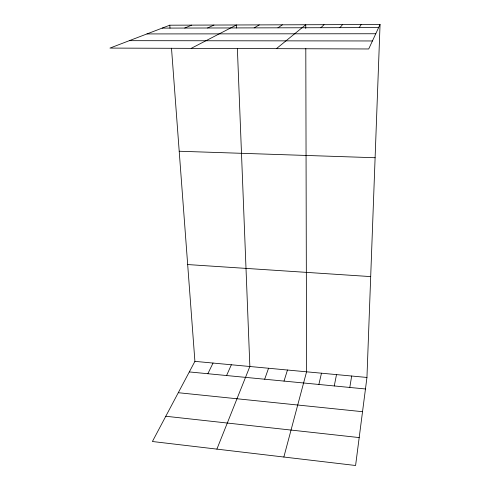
<?xml version="1.0" encoding="UTF-8"?>
<svg xmlns="http://www.w3.org/2000/svg" width="490" height="490" viewBox="0 0 490 490"><rect width="100%" height="100%" fill="white"/><g stroke="black" fill="none" stroke-linecap="round" stroke-linejoin="round"><path stroke-width="0.73" d="M171.5 48.198L194.91 361.363L152.402 441.508L355.587 465.5L366.949 377.453L380.056 24.5L169.779 25.192L109.944 48.087L368.713 48.969L380.056 24.5M349.793 387.455L351.667 376.026M334.26 385.955L336.507 374.605M318.861 384.466L321.477 373.202M283.851 457.029L306.575 371.806L305.803 48.62M284.022 381.091L287.471 370.017M264.667 379.223L268.563 368.247M216.892 449.122L249.857 366.502L237.368 48.418M226.582 375.536L231.354 364.768M207.846 373.723L213.04 363.053M359.182 27.624L361.191 24.561M339.931 27.673L342.522 24.623M320.889 27.716L324.037 24.684M276.409 48.657L305.742 24.745L305.754 28.475M277.946 27.82L282.344 24.825M254.169 27.881L259.247 24.898M191.18 48.363L236.45 24.972L236.566 27.997M207.564 27.997L213.94 25.051M184.718 28.053L191.719 25.125M162.166 28.108L378.635 27.575M146.957 33.926L375.769 33.749M129.329 40.67L372.425 40.964M179.205 151.239L375.107 157.737M187.676 264.557L370.691 276.599M194.91 361.363L366.949 377.453M189.305 371.928L365.46 388.974M178.286 392.711L362.526 411.698M165.792 416.255L359.188 437.582M169.779 25.192L170.006 28.163"/></g></svg>
